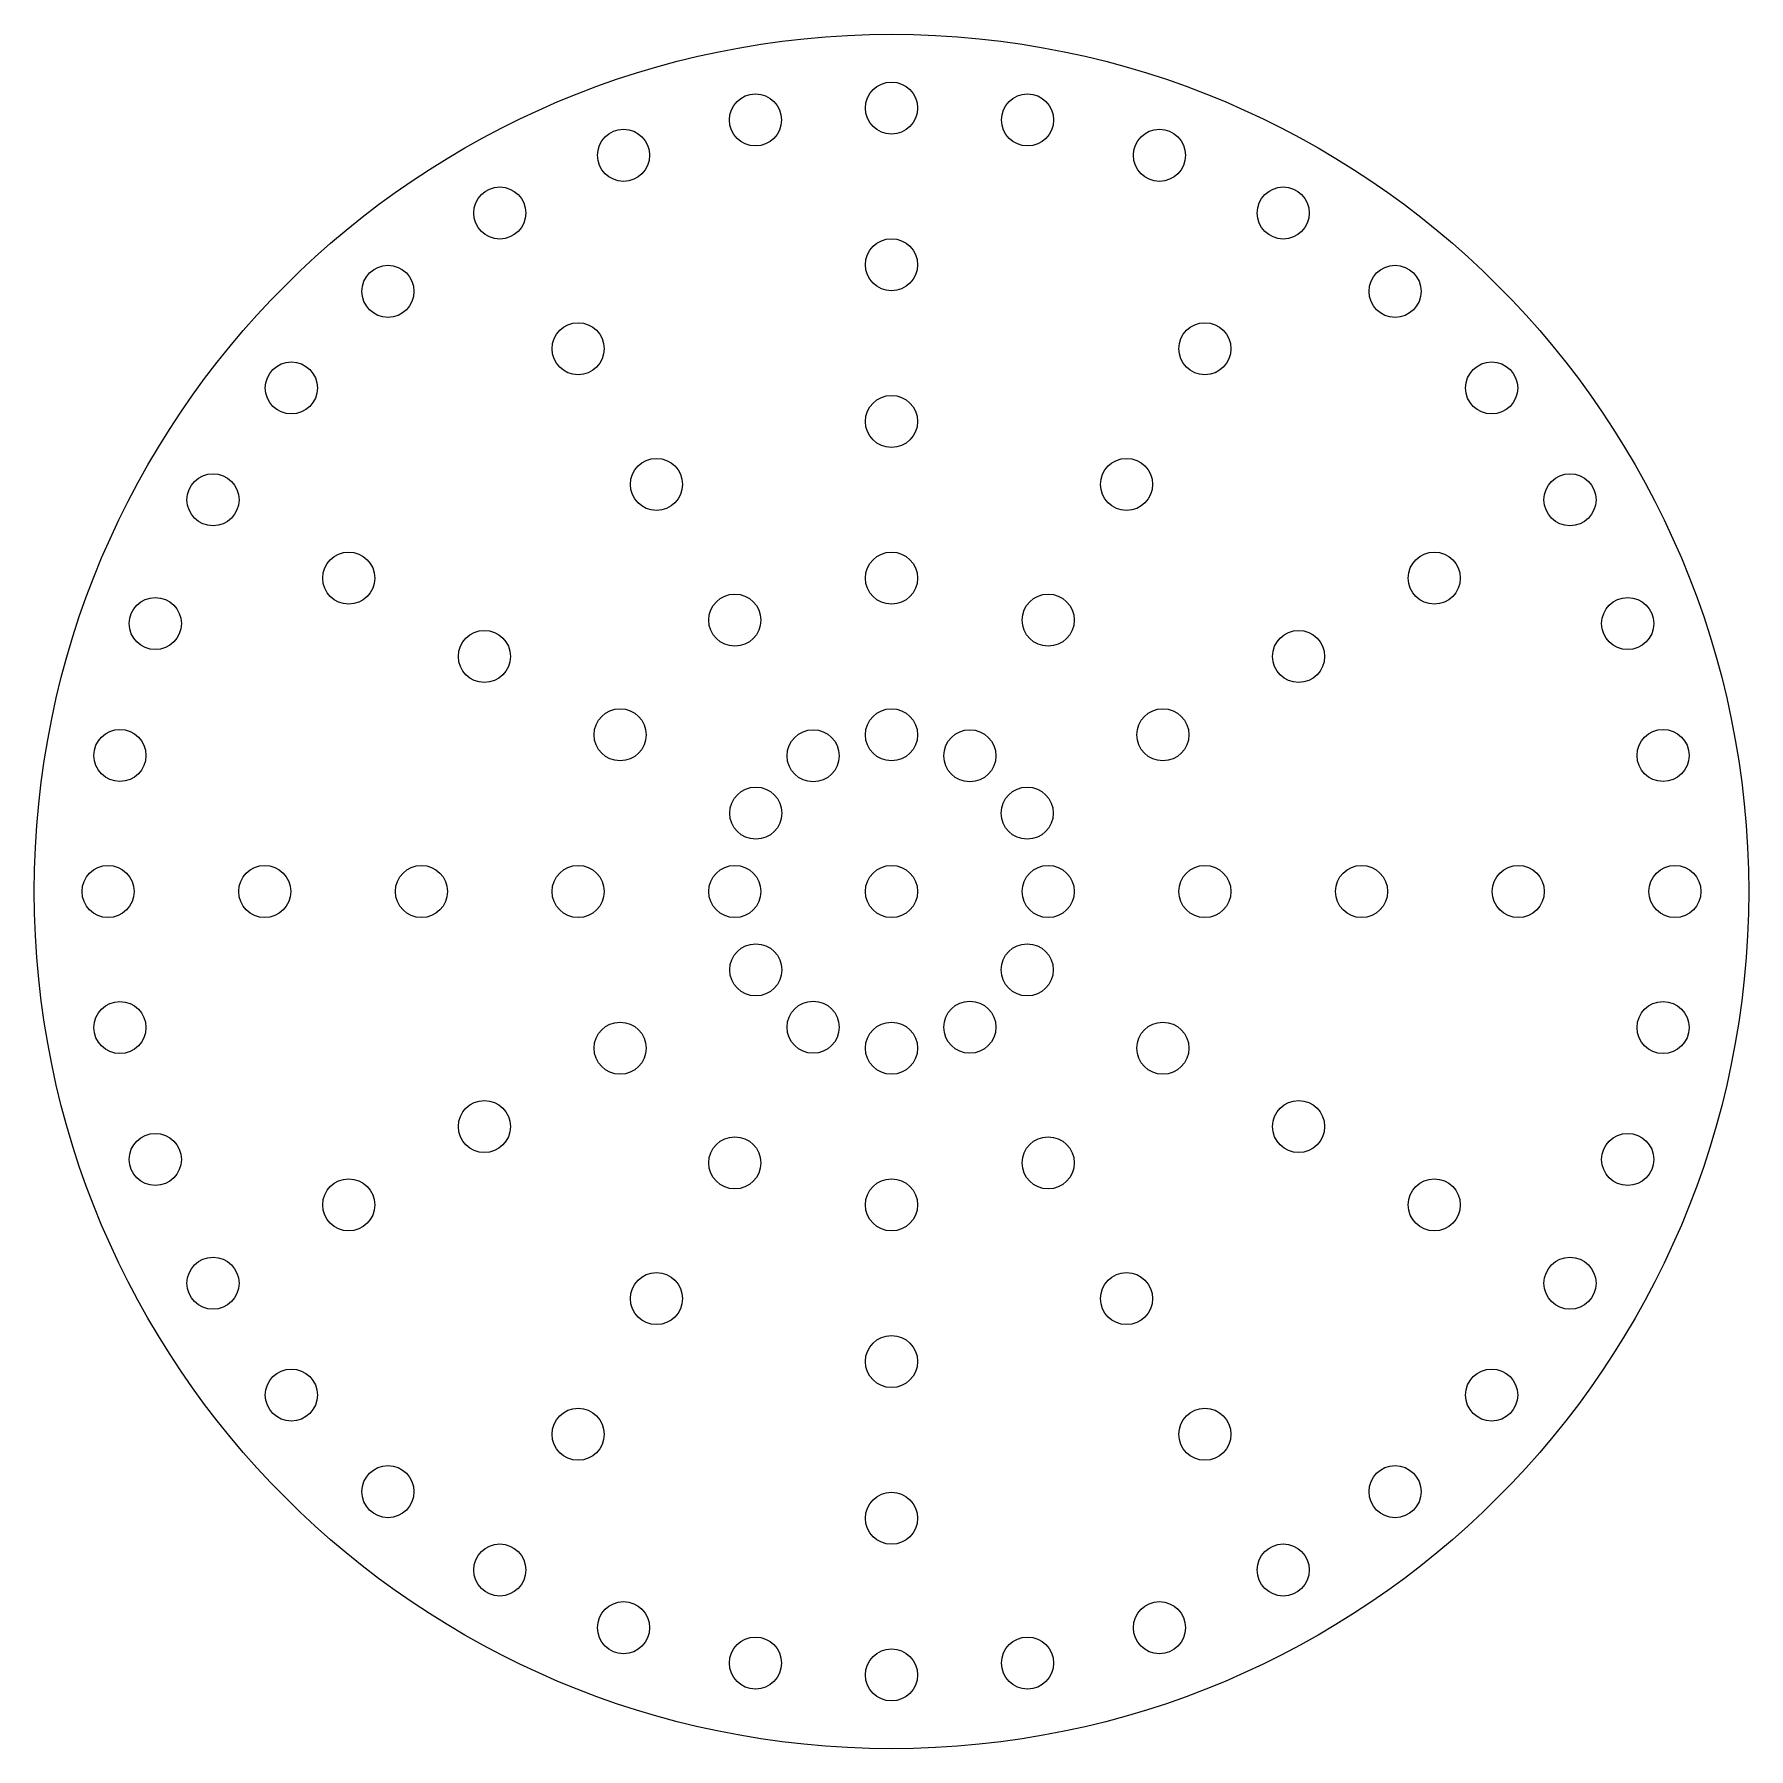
# Model space of a CAD drawing. Header units: millimetres. Extents: x -178 to 178, y -178 to 178.
import ezdxf

# ---------------------------------------------------------------- set-up
doc = ezdxf.new("R2010")
doc.units = ezdxf.units.MM

msp = doc.modelspace()

# ---------------------------------------------------------------- linework, layer by layer
at = {"color": 7, "linetype": 'Continuous', "lineweight": 25}
for centre, radius in [((0, 0), 177.8), ((0, 162.5), 5.4), ((-28.22, 160.03), 5.4), ((28.22, 160.03), 5.4), ((-55.58, 152.7), 5.4), ((55.58, 152.7), 5.4), ((-81.25, 140.73), 5.4), ((81.25, 140.73), 5.4), ((0, 130), 5.4), ((-104.45, 124.48), 5.4), ((104.45, 124.48), 5.4), ((-65, 112.58), 5.4), ((65, 112.58), 5.4), ((-124.48, 104.45), 5.4), ((124.48, 104.45), 5.4), ((0, 97.5), 5.4), ((-48.75, 84.44), 5.4), ((48.75, 84.44), 5.4), ((-140.73, 81.25), 5.4), ((140.73, 81.25), 5.4), ((-112.58, 65), 5.4), ((0, 65), 5.4), ((112.58, 65), 5.4), ((-152.7, 55.58), 5.4), ((-32.5, 56.29), 5.4), ((32.5, 56.29), 5.4), ((152.7, 55.58), 5.4), ((-84.44, 48.75), 5.4), ((84.44, 48.75), 5.4), ((-56.29, 32.5), 5.4), ((0, 32.5), 5.4), ((56.29, 32.5), 5.4), ((-160.03, 28.22), 5.4), ((-16.25, 28.15), 5.4), ((16.25, 28.15), 5.4), ((160.03, 28.22), 5.4), ((-28.15, 16.25), 5.4), ((28.15, 16.25), 5.4), ((-162.5, 0), 5.4), ((-130, 0), 5.4), ((-97.5, 0), 5.4), ((-65, 0), 5.4), ((-32.5, 0), 5.4), ((0, 0), 5.4), ((32.5, 0), 5.4), ((65, 0), 5.4), ((97.5, 0), 5.4), ((130, 0), 5.4), ((162.5, 0), 5.4), ((-28.15, -16.25), 5.4), ((28.15, -16.25), 5.4), ((-160.03, -28.22), 5.4), ((-16.25, -28.15), 5.4), ((16.25, -28.15), 5.4), ((160.03, -28.22), 5.4), ((-56.29, -32.5), 5.4), ((0, -32.5), 5.4), ((56.29, -32.5), 5.4), ((-84.44, -48.75), 5.4), ((84.44, -48.75), 5.4), ((-152.7, -55.58), 5.4), ((-32.5, -56.29), 5.4), ((32.5, -56.29), 5.4), ((152.7, -55.58), 5.4), ((-112.58, -65), 5.4), ((0, -65), 5.4), ((112.58, -65), 5.4), ((-140.73, -81.25), 5.4), ((140.73, -81.25), 5.4), ((-48.75, -84.44), 5.4), ((48.75, -84.44), 5.4), ((0, -97.5), 5.4), ((-124.48, -104.45), 5.4), ((124.48, -104.45), 5.4), ((-65, -112.58), 5.4), ((65, -112.58), 5.4), ((-104.45, -124.48), 5.4), ((104.45, -124.48), 5.4), ((0, -130), 5.4), ((-81.25, -140.73), 5.4), ((81.25, -140.73), 5.4), ((-55.58, -152.7), 5.4), ((55.58, -152.7), 5.4), ((-28.22, -160.03), 5.4), ((28.22, -160.03), 5.4), ((0, -162.5), 5.4)]:
    msp.add_circle(centre, radius, dxfattribs=at)

doc.saveas('drawing.dxf')
